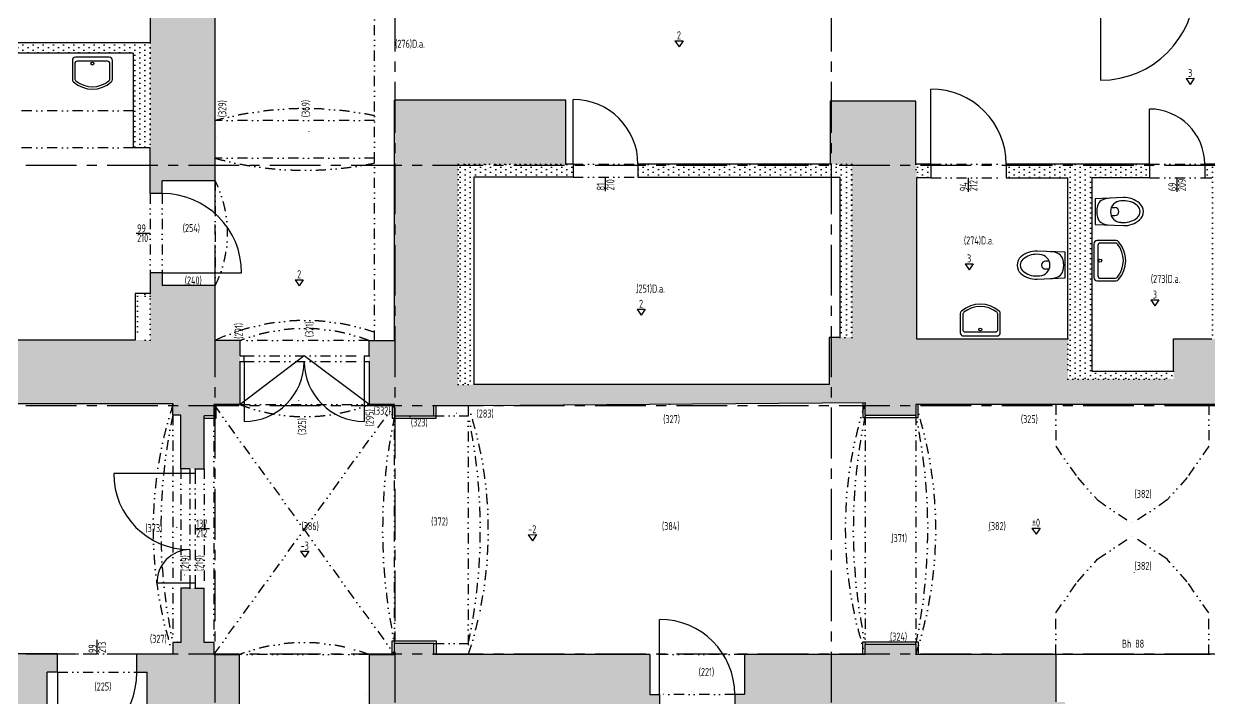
# Model space of a CAD drawing. Header units: centimetres. Extents: x -147 to 196535, y -264 to 83836.
# Drawn here: x 29029 to 58651, y 24073 to 40913 of the extents above; entities that cross this region are included whole.
import ezdxf
from ezdxf.enums import TextEntityAlignment as Align

# ---------------------------------------------------------------- set-up
doc = ezdxf.new("R2010")
doc.units = ezdxf.units.CM
doc.header["$LTSCALE"] = 20
doc.header["$PDMODE"] = 2
for name, pattern in [('GETRENNT', [31.75, 12.7, -6.35, 0, -6.35, 0, -6.35]), ('MITTE', [50.8, 31.75, -6.35, 6.35, -6.35]), ('PUNKT', [6.35, 0, -6.35])]:
    doc.linetypes.add(name, pattern=pattern)
for name, color, linetype in [('VBW.Abgelotet', 6, 'GETRENNT'), ('VBW.AbgelotetUmgeklappt', 252, 'GETRENNT'), ('VBW.Achsen', 244, 'MITTE'), ('VBW.Ansicht', 3, 'Continuous'), ('VBW.HoeheAbsolut', 142, 'Continuous'), ('VBW.HoeheRelativ', 2, 'Continuous'), ('VBW.Installation', 200, 'Continuous'), ('VBW.Sanitaer', 4, 'Continuous'), ('VBW.Schnitt', 7, 'Continuous'), ('VBW.SchnittTrockenbau', 42, 'Continuous'), ('VBW.Schraffur', 9, 'Continuous'), ('VBW.Text', 84, 'Continuous'), ('VBW.Tuer', 4, 'Continuous'), ('VBW.Verlauf', 2, 'PUNKT')]:
    doc.layers.add(name, color=color, linetype=linetype)
doc.styles.add('VBWText', font='isocp.shx', dxfattribs={"width": 0.8})
pattern_1 = [(90, (-7744151.96, 15768824.58), (-126.9999996, 63.4999998), [0, -126.9999996])]

# ---------------------------------------------------------------- blocks, each defined once
blk = doc.blocks.new('HoeKote')
for p, q in [((-1.01, 1.5), (1.01, 1.5)), ((-1.01, 1.5), (0, 0)), ((1.01, 1.5), (0, 0))]:
    blk.add_line(p, q)
at = {"style": 'VBWText', "width": 0.8}
blk.add_attdef('HOEHE', text='', height=2, rotation=0.1, dxfattribs=at).set_placement((0, 2.86), align=Align.MIDDLE)
blk = doc.blocks.new('Waschbecken')
for p, q in [((-25, 8), (-25, -15.9)), ((-22, 6.6), (-22, -11.9)), ((22, -11.9), (22, 6.6)), ((25, -15.9), (25, 8)), ((-21, -19.9), (21, -19.9)), ((-19, -14.9), (19, -14.9))]:
    blk.add_line(p, q)
blk.add_circle((0, -11.9), 1.81)
for centre, radius, start, end in [((0, -15.9), 35.8, 48.6972, 131.3028), ((0, -15.9), 32.8, 51.3438, 128.6562), ((-21, 8), 4, 131.3028, 180), ((-18, 6.6), 4, 128.6562, 180), ((18, 6.6), 4, 0, 51.3438), ((21, 8), 4, 0, 48.6972), ((-19, -11.9), 3, 180, 270), ((19, -11.9), 3, 270, 0), ((-21, -15.9), 4, 180, 270), ((21, -15.9), 4, 270, 0)]:
    blk.add_arc(centre, radius, start, end)
blk = doc.blocks.new('Toilette')
for p, q in [((5.1, 17.5), (-30, 16)), ((-30, 16), (-30, -16)), ((-10, 5), (-5.6, 5)), ((5.3, 13.5), (1.9, 13.4)), ((-10, -5), (-5.6, -5)), ((1.9, -13.4), (5.3, -13.5)), ((-30, -16), (5.1, -17.5))]:
    blk.add_line(p, q)
for centre, radius, start, end in [((-11.6, -4.2), 20.9, 89.852, 121.2227), ((6.3, -11.3), 28.8, 48.9445, 92.354), ((-1.3, -0.1), 27, 164.6634, 195.0176), ((-17, 4.7), 10.6, 121.2231, 167.0871), ((2.4, 0), 13.4, 92.3533, 267.6466), ((-5.6, 0), 5, 270, 90), ((6.3, -11.3), 24.8, 48.9445, 92.354), ((16.2, 0), 9.84, 311.0552, 48.9448), ((16.2, 0), 13.8, 311.0553, 48.9447), ((-17, -4.7), 10.6, 192.9135, 238.7065), ((-11.7, 4), 20.8, 238.707, 270.2997), ((6.3, 11.3), 28.8, 267.646, 311.0555), ((6.3, 11.3), 24.8, 267.646, 311.0555)]:
    blk.add_arc(centre, radius, start, end)

msp = doc.modelspace()

# ---------------------------------------------------------------- hatches: boundary and pattern name
at = {"layer": 'VBW.Schraffur'}
h = msp.add_hatch(color=256, dxfattribs=at)
h.dxf.hatch_style = 1
h.paths.add_polyline_path([(33812.1, 41174.8), (32512.1, 41174.8), (32512.1, 42334.8), (32192.1, 42334.8), (32192.1, 40434.8), (32192.1, 37814.8), (32192.1, 36674.8), (32492.1, 36674.8), (32492.1, 36994.8), (33812.1, 36994.8)])
h = msp.add_hatch(dxfattribs=at)
h.set_pattern_fill('DOTS', color=42, scale=4, angle=-61.71788)
h.set_pattern_definition(pattern_1)
h.paths.add_polyline_path([(32192.1, 40434.8), (22355.1, 40434.8), (22355.1, 40174.8), (31772.1, 40174.8), (31772.1, 37814.8), (32192.1, 37814.8)])
h = msp.add_hatch(color=256, dxfattribs=at)
h.dxf.hatch_style = 1
h.paths.add_polyline_path([(76036.6, 32423.4), (76036.6, 33043.4), (75516.6, 33043.4), (75016.6, 33043.4), (75016.6, 35283.4), (75016.6, 37463.4), (73976.6, 37463.4), (73976.6, 37403.4), (73976.6, 37103.4), (73976.6, 33203.4), (73976.6, 33043.4), (61636.6, 33043.4), (58956.6, 33043.4), (58716.6, 33043.4), (57756.6, 33043.4), (57756.6, 32243.4), (57756.6, 32043.4), (55116.6, 32043.4), (55116.6, 33043.4), (51336.6, 33043.4), (51336.6, 37063.4), (51316.6, 37403.4), (51316.6, 38983.4), (49176.6, 38983.4), (49176.6, 37403.4), (49716.6, 37403.4), (49716.6, 33083.4), (49416.6, 33083.4), (49156.6, 33083.4), (49156.6, 31903.4), (40276.6, 31903.4), (39879.6, 31903.4), (39879.6, 37403.4), (42576.6, 37403.4), (42576.6, 39003.4), (38296.6, 39003.4), (38296.6, 33003.4), (37656.6, 33003.4), (37656.6, 32623.4), (37656.6, 32483.4), (37656.6, 31403.4), (38296.6, 31403.4), (38296.6, 31123.4), (39276.6, 31123.4), (39276.6, 31364.2), (50056.6, 31450.4), (50056.6, 31143.4), (51316.6, 31143.4), (51316.6, 31403.4), (62156.6, 31403.4), (62156.6, 31143.4), (63156.6, 31143.4), (63156.6, 31403.4), (65716.6, 31403.4), (71436.6, 31403.4), (73976.6, 31403.4), (73976.6, 31103.4), (74996.6, 31103.4), (74996.6, 31403.4), (76036.6, 31403.4), (76036.6, 32283.4)])
h = msp.add_hatch(dxfattribs=at)
h.set_pattern_fill('DOTS', color=42, scale=4, angle=-61.71788)
h.set_pattern_definition(pattern_1)
h.paths.add_polyline_path([(42756.6, 37403.4), (42576.6, 37403.4), (39879.6, 37403.4), (39879.6, 31903.4), (40276.6, 31903.4), (40276.6, 37083.4), (42756.6, 37083.4)])
h = msp.add_hatch(dxfattribs=at)
h.set_pattern_fill('DOTS', color=42, scale=4, angle=-61.71788)
h.set_pattern_definition(pattern_1)
h.paths.add_polyline_path([(49716.6, 37403.4), (49176.6, 37403.4), (44376.6, 37403.4), (44376.6, 37083.4), (49416.6, 37083.4), (49416.6, 33083.4), (49716.6, 33083.4)])
h = msp.add_hatch(dxfattribs=at)
h.set_pattern_fill('DOTS', color=42, scale=4, angle=-61.71788)
h.set_pattern_definition(pattern_1)
h.paths.add_polyline_path([(51696.6, 37403.4), (51316.6, 37403.4), (51336.6, 37063.4), (51696.6, 37063.4)])
h = msp.add_hatch(dxfattribs=at)
h.set_pattern_fill('DOTS', color=42, scale=4, angle=-61.71788)
h.set_pattern_definition(pattern_1)
h.paths.add_polyline_path([(57156.6, 37403.4), (53576.6, 37403.4), (53576.6, 37063.4), (55116.6, 37063.4), (55116.6, 33043.4), (55116.6, 32043.4), (57756.6, 32043.4), (57756.6, 32243.4), (55716.6, 32243.4), (55716.6, 37063.4), (57156.6, 37063.4)])
h = msp.add_hatch(dxfattribs=at)
h.set_pattern_fill('DOTS', color=42, scale=4, angle=-61.71788)
h.set_pattern_definition(pattern_1)
h.paths.add_polyline_path([(59316.6, 37403.4), (58536.6, 37403.4), (58536.6, 37063.4), (58716.6, 37063.4), (58716.6, 33043.4), (58956.6, 33043.4), (58956.6, 37083.4), (59316.6, 37083.4)])
h = msp.add_hatch(color=256, dxfattribs=at)
h.dxf.hatch_style = 1
h.paths.add_polyline_path([(34436.6, 33003.4), (33812.1, 33003.4), (33812.1, 34374.8), (32492.1, 34374.8), (32492.1, 34694.8), (32192.1, 34694.8), (32192.1, 34174.8), (32192.1, 33014.8), (31812.1, 33014.8), (22355.1, 33014.8), (22355.1, 34063.3), (21115.1, 34063.3), (21115.1, 34313.8), (20766.7, 34313.8), (20766.7, 34283.8, 0.4142136), (20706.7, 34223.8), (20686.7, 34223.8), (20686.7, 33993.8), (20666.7, 33993.8), (20666.7, 33913.8), (20726.7, 33913.8), (20726.7, 33014.8), (20586.7, 33014.8), (20586.7, 31274.8), (21366.7, 31274.8), (21366.7, 30022), (21306.7, 30022), (21306.7, 29942), (21326.7, 29942), (21326.7, 29712), (21346.7, 29712, 0.4142136), (21406.7, 29652), (21406.7, 29622), (21649.8, 29622), (21649.8, 29862.4), (22869.8, 29862.4), (22869.8, 31422.4), (32763.4, 31422.4, 0.0005449), (32756.6, 31401.6), (32756.6, 31143.4), (32956.6, 31143.4), (32956.6, 29803.4), (33176.6, 29803.4), (33316.6, 29803.4), (33536.6, 29803.4), (33536.6, 31123.4), (33776.6, 31123.4), (33776.6, 31403.4), (34436.6, 31403.4), (34436.6, 32483.4), (34436.6, 32623.4)])
h = msp.add_hatch(dxfattribs=at)
h.set_pattern_fill('DOTS', color=42, scale=4, angle=-61.71788)
h.set_pattern_definition(pattern_1)
h.paths.add_polyline_path([(31872.1, 34114.8), (32192.1, 34114.8), (32192.1, 34174.8), (31812.1, 34174.8), (31812.1, 33014.8), (31872.1, 33014.8)])
h = msp.add_hatch(color=256, dxfattribs=at)
h.dxf.hatch_style = 1
h.paths.add_polyline_path([(29876.6, 25183.4), (22869.8, 25183.4), (22869.8, 26722.4), (21649.8, 26722.4), (21649.8, 26962.9), (21406.7, 26962.9), (21406.7, 26932.9, 0.4142136), (21346.7, 26872.9), (21326.7, 26872.9), (21326.7, 26642.9), (21306.7, 26642.9), (21306.7, 26562.9), (21366.7, 26562.9), (21366.7, 22443.5), (21306.7, 22443.5), (21306.7, 22363.5), (21326.7, 22363.5), (21326.7, 22133.5), (21346.7, 22133.5, 0.4142136), (21406.7, 22073.5), (21406.7, 22043.5), (21615.8, 22043.5), (21615.8, 22264), (22875.8, 22264), (22875.8, 23863.4), (27776.6, 23863.4), (28076.6, 23863.4), (29616.6, 23863.4), (29616.6, 24723.4), (29876.6, 24723.4)])
h = msp.add_hatch(color=256, dxfattribs=at)
h.dxf.hatch_style = 1
h.paths.add_polyline_path([(34416.6, 25163.4), (33776.6, 25163.4), (33776.6, 25463.4), (33536.6, 25463.4), (33536.6, 26823.4), (33316.6, 26823.4), (33176.6, 26823.4), (32956.6, 26823.4), (32956.6, 25463.4), (32756.6, 25463.4), (32756.6, 25183.4), (31856.6, 25183.4), (31856.6, 24723.4), (32116.6, 24723.4), (32116.6, 23863.4), (32796.6, 23863.4), (32796.6, 22323.4), (33096.6, 22123.4), (33796.6, 22123.4), (33796.6, 23843.4), (34416.6, 23843.4)])
h = msp.add_hatch(color=256, dxfattribs=at)
h.dxf.hatch_style = 1
h.paths.add_polyline_path([(44676.6, 25163.4), (39276.6, 25163.4), (39276.6, 25443.4), (38296.6, 25443.4), (38296.6, 25163.4), (37656.6, 25163.4), (37656.6, 23843.4), (38276.6, 23843.4), (38276.6, 23143.4), (38976.6, 23143.4), (38976.6, 22853.4), (39276.6, 22853.4), (39276.6, 23873.4), (42096.6, 23873.4), (42376.6, 23873.4), (42376.6, 23843.4), (44916.6, 23843.4), (44916.6, 24163.4), (44676.6, 24163.4)])
h = msp.add_hatch(color=256, dxfattribs=at)
h.dxf.hatch_style = 1
h.paths.add_polyline_path([(54816.6, 25163.4), (51316.6, 25163.4), (51316.6, 25423.4), (50056.6, 25423.4), (50056.6, 25163.4), (47036.6, 25163.4), (47036.6, 24163.4), (46796.6, 24163.4), (46796.6, 23843.4), (47276.6, 23843.4), (49138.4, 23843.4), (49138.4, 23203.4), (49138.4, 22092.2), (50398.4, 22092.2), (50398.4, 21851.8), (50686.7, 21851.8), (50686.7, 21881.8, 0.4142136), (50746.7, 21941.8), (50766.7, 21941.8), (50766.7, 22171.8), (50786.7, 22171.8), (50786.7, 22251.8), (50726.7, 22251.8), (50726.7, 23594.8), (51646.7, 23594.8), (51646.7, 23654.8), (54646.5, 23654.8), (54646.5, 23594.8), (54726.5, 23594.8), (54726.5, 23614.8), (54956.5, 23614.8), (54956.5, 23634.8, 0.4142136), (55016.5, 23694.8), (55046.5, 23694.8), (55046.5, 23983.1), (54816.6, 23983.1)])

# ---------------------------------------------------------------- linework, layer by layer
at = {"layer": 'VBW.Abgelotet'}
for p, q in [((37796.6, 33003.4), (37796.6, 45774.8)), ((31772.1, 38734.8), (22355.1, 38734.8)), ((37796.6, 38494.8), (33812.1, 38494.8)), ((31772.1, 37814.8), (22355.1, 37814.8)), ((37796.6, 37554.8), (33812.1, 37554.8)), ((42756.6, 37403.4), (44376.6, 37403.4)), ((51696.6, 37403.4), (53576.6, 37403.4)), ((57156.6, 37403.4), (58536.6, 37403.4)), ((42756.6, 37083.4), (44376.6, 37083.4)), ((51696.6, 37063.4), (53576.6, 37063.4)), ((57156.6, 37063.4), (58536.6, 37063.4)), ((33812.1, 36994.8), (33812.1, 34374.8)), ((32192.1, 36674.8), (32192.1, 34694.8)), ((32492.1, 36674.8), (32492.1, 34694.8)), ((37656.6, 33003.4), (34436.6, 33003.4)), ((34536.6, 32623.4), (37536.6, 32623.4)), ((34536.6, 32483.4), (37536.6, 32483.4)), ((33776.6, 31403.4), (38296.6, 25163.4)), ((33776.6, 25163.4), (38296.6, 31403.4)), ((34436.6, 31403.4), (37656.6, 31403.4)), ((54816.6, 31403.4), (54816.6, 30363.4)), ((58636.6, 31403.4), (58636.6, 30363.4)), ((32756.6, 31143.4), (32756.6, 25463.4)), ((33776.6, 31123.4), (33776.6, 25463.4)), ((38296.6, 25443.4), (38296.6, 31123.4)), ((39276.6, 31123.4), (40136.6, 31123.4)), ((40136.6, 31371.1), (40136.6, 25163.4)), ((50056.6, 31143.4), (50056.6, 25423.4)), ((51316.6, 31143.4), (51316.6, 25423.4)), ((54816.6, 30363.4), (55356.6, 29583.4)), ((58636.6, 30363.4), (58096.6, 29583.4)), ((32956.6, 29803.4), (32956.6, 26823.4)), ((33176.6, 29683.4), (33176.6, 26943.4)), ((33316.6, 29683.4), (33316.6, 26943.4)), ((33536.6, 29803.4), (33536.6, 26823.4)), ((55356.6, 29583.4), (55856.6, 29023.4)), ((58096.6, 29583.4), (57596.6, 29023.4)), ((55856.6, 29023.4), (56726.6, 28436.7)), ((57596.6, 29023.4), (56726.6, 28436.7)), ((55856.6, 27543.4), (56726.6, 28130.1)), ((57596.6, 27543.4), (56726.6, 28130.1)), ((55356.6, 26983.4), (55856.6, 27543.4)), ((58096.6, 26983.4), (57596.6, 27543.4)), ((54816.6, 26203.4), (55356.6, 26983.4)), ((58636.6, 26203.4), (58096.6, 26983.4)), ((54816.6, 25163.4), (54816.6, 26203.4)), ((58636.6, 25163.4), (58636.6, 26203.4)), ((29876.6, 25183.4), (31856.6, 25183.4)), ((39276.6, 25443.4), (40136.6, 25443.4)), ((37656.6, 25163.4), (34416.6, 25163.4)), ((47036.6, 25163.4), (44676.6, 25163.4)), ((29876.6, 24723.4), (31856.6, 24723.4)), ((46796.6, 24163.4), (44916.6, 24163.4))]:
    msp.add_line(p, q, dxfattribs=at)
at = {"layer": 'VBW.AbgelotetUmgeklappt'}
for centre, radius, start, end in [((36054.4, 30265.4), 8529.3, 78.21362, 105.24129), ((36054.4, 45784.1), 8529.3, 254.75871, 281.78638), ((31177.1, 35684.8), 2942.7, 333.5658, 26.4342), ((36046.6, 28190.9), 5312.5, 70.76692, 115.05762), ((36046.6, 28833.2), 4470.2, 68.88964, 111.11036), ((42309.7, 28292.5), 10046.3, 161.84736, 198.02777), ((36046.6, 35573.6), 4470.2, 248.88964, 291.11036), ((59687.2, 28306.9), 10130.6, 161.92295, 198.07705), ((41832.6, 28283.4), 9984, 341.79008, 18.20992), ((46049.3, 28303.4), 13592.7, 167.93998, 192.06002), ((51589.3, 28283.4), 13592.7, 167.93998, 192.06002), ((30755.3, 28267.2), 9881.5, 341.69304, 18.30696), ((26844.6, 28283.4), 13592, 347.9394, 12.0606), ((63539.3, 28283.4), 13782.7, 168.0237, 191.9763), ((37833.9, 28283.4), 13782.7, 348.0237, 11.9763), ((36036.6, 20939.4), 4524, 69.01705, 110.98295)]:
    msp.add_arc(centre, radius, start, end, dxfattribs=at)
at = {"layer": 'VBW.Achsen', "ltscale": 2}
for p, q in [((33812.1, 1612.9), (33812.1, 55784.5)), ((38312.1, 1612.9), (38312.1, 55784.5)), ((49212.1, 1612.9), (49212.1, 55784.5)), ((174622.3, 37374.8), (19455.7, 37374.8)), ((174622.3, 31374.8), (19455.7, 31374.8)), ((174622.3, 25174.8), (19455.7, 25174.8))]:
    msp.add_line(p, q, dxfattribs=at)
at = {"layer": 'VBW.Ansicht'}
for p, q in [((36036.6, 32623.4), (34436.6, 31403.4)), ((37656.6, 31403.4), (36036.6, 32623.4)), ((58676.6, 25163.4), (54816.6, 25163.4))]:
    msp.add_line(p, q, dxfattribs=at)
for points in [[(33536.6, 31063.4), (33836.6, 31063.4), (33836.6, 31403.4)], [(38236.6, 31403.4), (38236.6, 31063.4), (39336.6, 31063.4), (39336.6, 31364.2)], [(49996.6, 31450.4), (49996.6, 31083.4), (51376.6, 31083.4), (51376.6, 31403.4)], [(38236.6, 25163.4), (38236.6, 25503.4), (39336.6, 25503.4), (39336.6, 25163.4)], [(49996.6, 25163.4), (49996.6, 25483.4), (51376.6, 25483.4), (51376.6, 25163.4)]]:
    msp.add_lwpolyline(points, dxfattribs=at)
at = {"layer": 'VBW.HoeheRelativ'}
for p in [(38308.4, 40312), (36159.7, 38227), (33852.3, 38070.7), (33002.4, 35711.1), (52519.9, 35401.5), (33052.8, 34403.1), (57190.6, 34442), (44334.5, 34200.4), (34471.7, 32730.5), (36199.9, 32757.7), (35903.3, 31510.5), (37592.2, 31459.6), (45171.4, 31403.4), (54107.6, 31403.4), (38225.2, 31154.1), (39837.4, 31188.1), (38683.4, 31094.6), (56782.3, 29076.1), (32858.3, 28341.1), (35968.1, 28269.2), (39209.5, 28388), (44983.3, 28263.4), (53147.6, 28263.4), (50706.8, 27972.2), (33049.4, 27157.6), (33410.9, 27157.6), (56782.3, 27209.6), (32866, 25484.1), (50672.8, 25512.6), (45893.8, 24630.8), (30796.5, 24267.1), (35903.3, 24225.8), (37592.2, 24174.9)]:
    msp.add_point(p, dxfattribs=at)
at = {"layer": 'VBW.Installation'}
for p, q in [((34436.6, 32623.4), (34536.6, 32623.4)), ((34536.6, 32483.4), (34536.6, 32623.4)), ((37536.6, 32623.4), (37536.6, 32483.4)), ((37536.6, 32623.4), (37656.6, 32623.4)), ((34436.6, 32483.4), (34536.6, 32483.4)), ((37536.6, 32483.4), (37656.6, 32483.4)), ((33176.6, 29803.4), (33176.6, 29683.4)), ((33316.6, 29683.4), (33176.6, 29683.4)), ((33316.6, 29803.4), (33316.6, 29683.4)), ((33316.6, 26943.4), (33176.6, 26943.4)), ((33176.6, 26943.4), (33176.6, 26823.4)), ((33316.6, 26943.4), (33316.6, 26823.4))]:
    msp.add_line(p, q, dxfattribs=at)
at = {"layer": 'VBW.Schnitt'}
for p, q in [((32192.1, 42334.8), (32192.1, 40434.8)), ((33812.1, 36994.8), (33812.1, 41174.8)), ((38296.6, 33003.4), (38296.6, 39003.4)), ((42576.6, 39003.4), (38296.6, 39003.4)), ((42576.6, 37403.4), (42576.6, 39003.4)), ((51316.6, 38983.4), (49176.6, 38983.4)), ((49176.6, 38983.4), (49176.6, 37403.4)), ((51316.6, 37403.4), (51316.6, 38983.4)), ((32192.1, 36674.8), (32192.1, 37814.8)), ((51336.6, 37063.4), (51336.6, 33043.4)), ((33812.1, 36994.8), (32492.1, 36994.8)), ((32492.1, 36674.8), (32492.1, 36994.8)), ((32492.1, 36674.8), (32192.1, 36674.8)), ((32492.1, 34694.8), (32192.1, 34694.8)), ((32192.1, 34694.8), (32192.1, 34174.8)), ((32492.1, 34694.8), (32492.1, 34374.8)), ((33812.1, 34374.8), (32492.1, 34374.8)), ((33812.1, 33003.4), (33812.1, 34374.8)), ((31812.1, 33014.8), (22355.1, 33014.8)), ((34436.6, 33003.4), (33812.1, 33003.4)), ((34436.6, 32623.4), (34436.6, 33003.4)), ((37656.6, 32623.4), (37656.6, 33003.4)), ((37656.6, 33003.4), (38296.6, 33003.4)), ((49416.6, 33083.4), (49156.6, 33083.4)), ((49156.6, 33083.4), (49156.6, 31903.4)), ((51336.6, 33043.4), (55116.6, 33043.4)), ((57756.6, 32243.4), (57756.6, 33043.4)), ((57756.6, 33043.4), (58716.6, 33043.4)), ((34436.6, 31403.4), (34436.6, 32483.4)), ((37656.6, 32483.4), (37656.6, 31403.4)), ((49156.6, 31903.4), (40276.6, 31903.4)), ((32756.6, 31422.4), (22869.8, 31422.4)), ((32756.6, 31143.4), (32756.6, 31422.4)), ((33776.6, 31403.4), (33776.6, 31123.4)), ((34436.6, 31403.4), (33776.6, 31403.4)), ((38296.6, 31403.4), (37656.6, 31403.4)), ((38296.6, 31123.4), (38296.6, 31403.4)), ((50056.6, 31450.4), (39276.6, 31364.2)), ((50056.6, 31143.4), (50056.6, 31450.4)), ((51316.6, 31403.4), (51316.6, 31143.4)), ((62156.6, 31403.4), (51316.6, 31403.4)), ((32956.6, 31143.4), (32756.6, 31143.4)), ((32956.6, 29803.4), (32956.6, 31143.4)), ((33536.6, 29803.4), (33536.6, 31123.4)), ((33776.6, 31123.4), (33536.6, 31123.4)), ((38296.6, 31123.4), (39276.6, 31123.4)), ((39276.6, 31123.4), (39276.6, 31364.2)), ((50056.6, 31143.4), (51316.6, 31143.4)), ((33176.6, 29803.4), (32956.6, 29803.4)), ((33316.6, 29803.4), (33536.6, 29803.4)), ((33176.6, 26823.4), (32956.6, 26823.4)), ((32956.6, 26823.4), (32956.6, 25463.4)), ((33316.6, 26823.4), (33536.6, 26823.4)), ((33536.6, 25463.4), (33536.6, 26823.4)), ((29876.6, 25183.4), (22876.6, 25183.4)), ((29876.6, 24723.4), (29876.6, 25183.4)), ((31856.6, 24723.4), (31856.6, 25183.4)), ((31856.6, 25183.4), (32756.6, 25183.4)), ((32956.6, 25463.4), (32756.6, 25463.4)), ((32756.6, 25463.4), (32756.6, 25183.4)), ((33776.6, 25463.4), (33536.6, 25463.4)), ((33776.6, 25463.4), (33776.6, 25163.4)), ((38296.6, 25163.4), (38296.6, 25443.4)), ((39276.6, 25443.4), (38296.6, 25443.4)), ((39276.6, 25163.4), (39276.6, 25443.4)), ((50056.6, 25163.4), (50056.6, 25423.4)), ((50056.6, 25423.4), (51316.6, 25423.4)), ((51316.6, 25423.4), (51316.6, 25163.4)), ((33776.6, 25163.4), (34416.6, 25163.4)), ((34416.6, 23843.4), (34416.6, 25163.4)), ((37656.6, 25163.4), (37656.6, 23843.4)), ((37656.6, 25163.4), (38296.6, 25163.4)), ((44676.6, 25163.4), (39276.6, 25163.4)), ((44676.6, 25163.4), (44676.6, 24163.4)), ((50056.6, 25163.4), (47036.6, 25163.4)), ((47036.6, 25163.4), (47036.6, 24163.4)), ((54816.6, 25163.4), (51316.6, 25163.4)), ((54816.6, 25163.4), (54816.6, 23983.1)), ((29616.6, 23863.4), (29616.6, 24723.4)), ((29876.6, 24723.4), (29616.6, 24723.4)), ((31856.6, 24723.4), (32116.6, 24723.4)), ((32116.6, 23863.4), (32116.6, 24723.4)), ((44676.6, 24163.4), (44916.6, 24163.4)), ((44916.6, 24163.4), (44916.6, 23843.4)), ((47036.6, 24163.4), (46796.6, 24163.4)), ((46796.6, 24163.4), (46796.6, 23843.4))]:
    msp.add_line(p, q, dxfattribs=at)
at = {"layer": 'VBW.SchnittTrockenbau'}
for p, q in [((32192.1, 40434.8), (22355.1, 40434.8)), ((31772.1, 40174.8), (22355.1, 40174.8)), ((31772.1, 37814.8), (31772.1, 40174.8)), ((32192.1, 37814.8), (31772.1, 37814.8)), ((42756.6, 37403.4), (42576.6, 37403.4)), ((42756.6, 37403.4), (42756.6, 37083.4)), ((49176.6, 37403.4), (44376.6, 37403.4)), ((44376.6, 37403.4), (44376.6, 37083.4)), ((51696.6, 37403.4), (51316.6, 37403.4)), ((51696.6, 37403.4), (51696.6, 37063.4)), ((57156.6, 37403.4), (53576.6, 37403.4)), ((53576.6, 37403.4), (53576.6, 37063.4)), ((57156.6, 37403.4), (57156.6, 37063.4)), ((59316.6, 37403.4), (58536.6, 37403.4)), ((58536.6, 37403.4), (58536.6, 37063.4)), ((42756.6, 37083.4), (40276.6, 37083.4)), ((40276.6, 37083.4), (40276.6, 31903.4)), ((44376.6, 37083.4), (49416.6, 37083.4)), ((49416.6, 37083.4), (49416.6, 33083.4)), ((51696.6, 37063.4), (51336.6, 37063.4)), ((53576.6, 37063.4), (55116.6, 37063.4)), ((55116.6, 33043.4), (55116.6, 37063.4)), ((57156.6, 37063.4), (55716.6, 37063.4)), ((55716.6, 37063.4), (55716.6, 32243.4)), ((58536.6, 37063.4), (58716.6, 37063.4)), ((31812.1, 34174.8), (31812.1, 33014.8)), ((32192.1, 34174.8), (31812.1, 34174.8)), ((31812.1, 34174.8), (31812.1, 33014.8)), ((55716.6, 32243.4), (57756.6, 32243.4))]:
    msp.add_line(p, q, dxfattribs=at)
at = {"layer": 'VBW.Text'}
for p, q in [((43566.6, 36733.4), (43566.6, 37083.4)), ((52636.6, 36713.4), (52636.6, 37063.4)), ((57846.6, 36713.4), (57846.6, 37063.4)), ((31842.1, 35684.8), (32192.1, 35684.8)), ((33316.6, 28313.4), (33666.6, 28313.4)), ((30866.6, 25183.4), (30866.6, 25533.4))]:
    msp.add_line(p, q, dxfattribs=at)
at = {"layer": 'VBW.Tuer'}
for p, q in [((55936.6, 41863.4), (55936.6, 39503.4)), ((51696.6, 37403.4), (51696.6, 39283.4)), ((42756.6, 37403.4), (42756.6, 39023.4)), ((57156.6, 37403.4), (57156.6, 38783.4)), ((32492.1, 34694.8), (34472.1, 34694.8)), ((34536.6, 32483.4), (34536.6, 30983.4)), ((37536.6, 32483.4), (37536.6, 30983.4)), ((33176.6, 29683.4), (31276.6, 29683.4)), ((33176.6, 26943.4), (32356.6, 26943.4)), ((44916.6, 24163.4), (44916.6, 26043.4)), ((29876.6, 24723.4), (29876.6, 22743.4))]:
    msp.add_line(p, q, dxfattribs=at)
for centre, radius, start, end in [((55936.6, 41863.4), 2360, 270, 0), ((51696.6, 37403.4), 1880, 0, 90), ((42756.6, 37403.4), 1620, 0, 90), ((57156.6, 37403.4), 1380, 0, 90), ((32492.1, 34694.8), 1980, 0, 90), ((34536.6, 32483.4), 1500, 270, 0), ((37536.6, 32483.4), 1500, 180, 270), ((33176.6, 29683.4), 1900, 180, 270), ((33179.6, 26960.3), 823.1, 90.20598, 181.17457), ((44916.6, 24163.4), 1880, 0, 90), ((29876.6, 24723.4), 1980, 270, 0)]:
    msp.add_arc(centre, radius, start, end, dxfattribs=at)
at = {"layer": 'VBW.Verlauf'}
for p, q in [((32192.1, 40434.8), (32192.1, 37814.8)), ((39879.6, 37403.4), (39879.6, 31903.4)), ((42576.6, 37403.4), (39879.6, 37403.4)), ((49716.6, 37403.4), (49176.6, 37403.4)), ((49716.6, 33083.4), (49716.6, 37403.4)), ((51316.6, 37403.4), (51336.6, 37063.4)), ((32192.1, 34114.8), (31872.1, 34114.8)), ((31872.1, 34114.8), (31872.1, 33014.8)), ((32192.1, 34174.8), (32192.1, 33014.8)), ((32192.1, 33014.8), (31812.1, 33014.8)), ((49416.6, 33083.4), (49716.6, 33083.4)), ((55116.6, 33043.4), (55116.6, 32043.4)), ((34436.6, 32483.4), (34436.6, 32623.4)), ((37656.6, 32623.4), (37656.6, 32483.4)), ((55116.6, 32043.4), (57756.6, 32043.4)), ((57756.6, 32243.4), (57756.6, 32043.4)), ((39879.6, 31903.4), (40276.6, 31903.4)), ((33316.6, 29803.4), (33176.6, 29803.4)), ((33316.6, 26823.4), (33176.6, 26823.4)), ((33176.6, 26823.4), (33316.6, 26823.4))]:
    msp.add_line(p, q, dxfattribs=at)

# ---------------------------------------------------------------- block references
at = {"layer": 'VBW.HoeheAbsolut', "xscale": 99.99999971459891, "yscale": 99.99999971459891, "zscale": 99.99999971459891}
for p, rotation, values in [((45401.9, 40338.1), 0.2821206841935772, {'HOEHE': '2'}), ((58172.7, 39399.6), 0.2821206841935772, {'HOEHE': '3'}), ((52650.2, 34767.6), 0.2821206841935772, {'HOEHE': '3'}), ((35911.6, 34372.1), 0.2821206841935772, {'HOEHE': '2'}), ((57292.9, 33866.7), 0.2821206841935772, {'HOEHE': '3'}), ((44455.1, 33635.6), 0.2821206841935772, {'HOEHE': '2'}), ((54322.6, 28169.9), 0.2821206841935773, {'HOEHE': '%%p0'}), ((41737.2, 28007.4), 0.2821206841935773, {'HOEHE': '-2'}), ((36050.1, 27597.9), 0.2821206841935773, {'HOEHE': '-3'})]:
    msp.add_blockref('HoeKote', p, dxfattribs=dict(at, rotation=rotation)).add_auto_attribs(values)
at = {"layer": 'VBW.Sanitaer', "xscale": 19.99999994291978, "yscale": 19.99999994291978, "zscale": 19.99999994291978}
for name, p, rotation in [('Waschbecken', (30744.4, 39678.6), 180.0000000000377), ('Waschbecken', (56165.5, 34998.5), 269.9999999999745), ('Toilette', (54448.9, 34886.5), 179.9999999999201)]:
    msp.add_blockref(name, p, dxfattribs=dict(at, rotation=rotation))
for name, p in [('Toilette', (56403.1, 36222.7)), ('Waschbecken', (52929.6, 33517))]:
    msp.add_blockref(name, p, dxfattribs=at)

# ---------------------------------------------------------------- texts
at = {"layer": 'VBW.HoeheRelativ', "style": 'VBWText', "width": 0.8}
for s, p in [('(276)D.a.', (38308.4, 40312)), ('(254)', (33002.4, 35711.1)), ('(274)D.a.', (52519.9, 35401.5)), ('(273)D.a.', (57190.6, 34442)), ('(240)', (33052.8, 34403.1)), ('(251)D.a.', (44334.5, 34200.4)), ('(332)', (37772.9, 31154.1)), ('(283)', (40343.8, 31080.7)), ('(323)', (38701.6, 30858.5)), ('(382)', (56782.3, 29076.1)), ('(373)', (32068.6, 28221.6)), ('(386)', (35968.1, 28269.2)), ('(372)', (39209.5, 28388)), ('(371)', (50706.8, 27972.2)), ('(382)', (56782.3, 27277.7)), ('(327)', (32182.2, 25458.3)), ('(324)', (50672.8, 25512.6)), ('(221)', (45893.8, 24630.8)), ('(225)', (30796.5, 24267.1))]:
    msp.add_text(s, height=200, dxfattribs=at).set_placement(p)
for s, rotation, p in [('(329)', 90, (34089.5, 38578.8)), ('(369)', 90, (36173.3, 38579.2)), ('(291)', 90, (34498.1, 33047.8)), ('(321)', 90, (36266, 33088.2)), ('(295)', 90, (37772.7, 30860.2)), ('(327)', 0.00177, (45006.7, 30941.3)), ('(325)', 0.00177, (53942.9, 30941.3)), ('(325)', 90, (36083.5, 30644)), ('(384)', 0.00177, (44975, 28271.6)), ('(382)', 0.00177, (53139.3, 28271.6)), ('(219)', 90, (33161.4, 27249.2)), ('(219)', 90, (33522.9, 27249.2))]:
    msp.add_text(s, height=200, rotation=rotation, dxfattribs=at).set_placement(p)
msp.add_text('Bh 88', height=200, dxfattribs=at).set_placement((56746.6, 25435.1), align=Align.MIDDLE_CENTER)
at = {"layer": 'VBW.Text', "style": 'VBWText', "width": 0.8}
for s, rotation, p in [('81', 90, (43546.6, 36753.4)), ('210', 90, (43786.6, 36753.4)), ('94', 90, (52616.6, 36733.4)), ('212', 90, (52856.6, 36733.4)), ('69', 90, (57826.6, 36733.4)), ('209', 90, (58066.6, 36733.4)), ('99', 0, (31862.1, 35704.8)), ('210', 0, (31862.1, 35464.8)), ('137', 0, (33336.6, 28333.4)), ('212', 0, (33336.6, 28093.4)), ('99', 90, (30846.6, 25203.4)), ('213', 90, (31086.6, 25203.4))]:
    msp.add_text(s, height=200, rotation=rotation, dxfattribs=at).set_placement(p)

doc.saveas('drawing.dxf')
